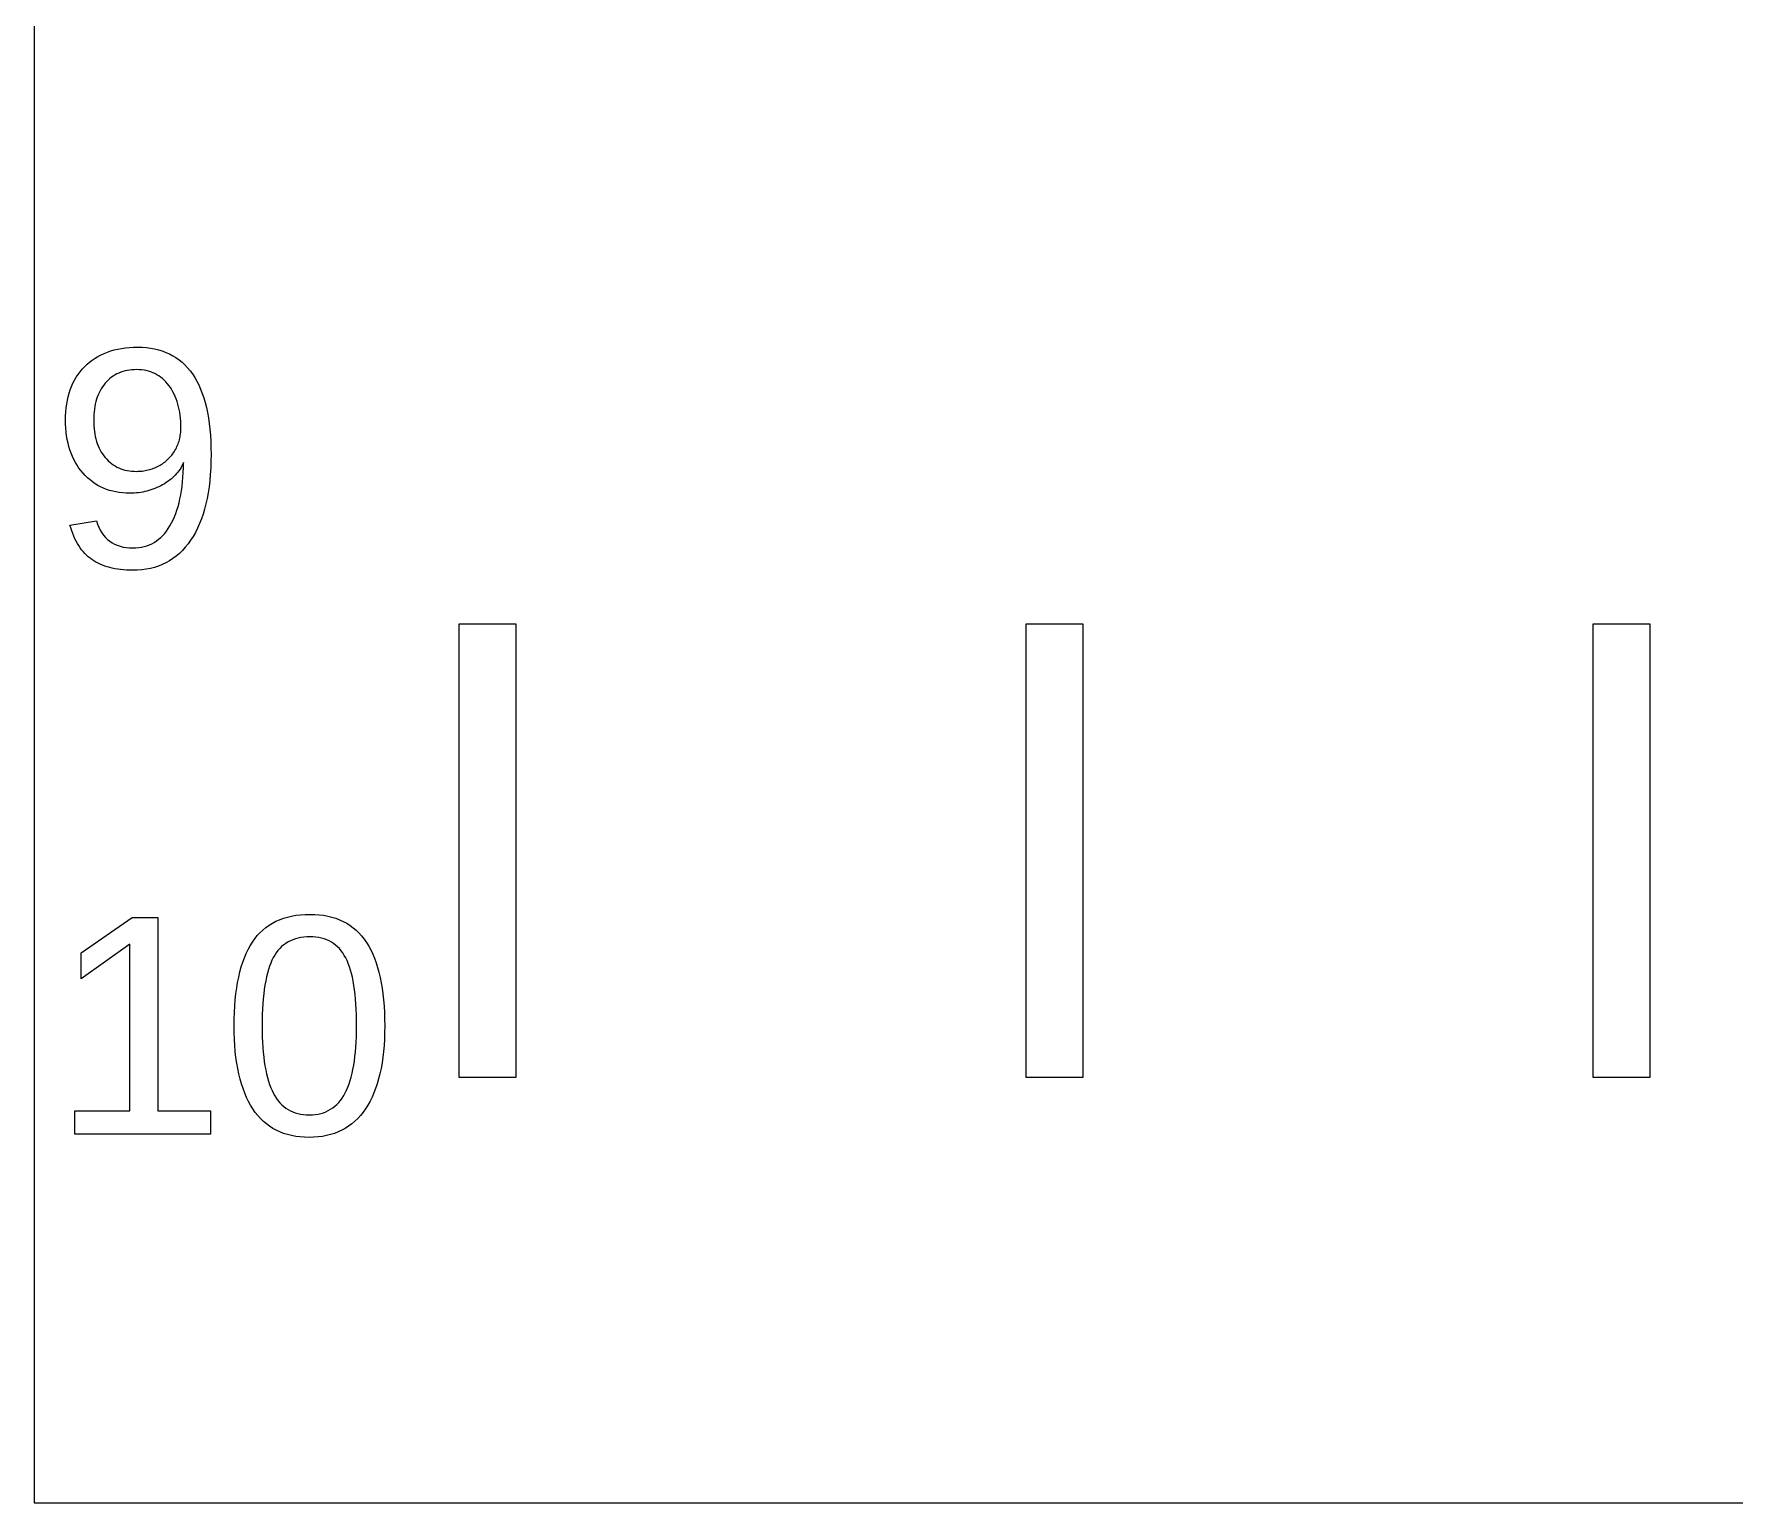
# Model space of a CAD drawing. Header units: metres. Extents: x -16 to 118, y -205 to 411.
# Drawn here: x -15 to 45, y -205 to -153.2 of the extents above; entities that cross this region are included whole.
import ezdxf

# ---------------------------------------------------------------- set-up
doc = ezdxf.new("R2010")
doc.units = ezdxf.units.M

msp = doc.modelspace()

# ---------------------------------------------------------------- linework, layer by layer
for p, q in [((-15, 13), (-15, -205)), ((-12.4113, -164.414), (-12.2923, -164.374)), ((-12.2923, -164.374), (-12.1691, -164.339)), ((-12.1691, -164.339), (-12.0419, -164.309)), ((-12.0419, -164.309), (-11.9105, -164.285)), ((-11.9105, -164.285), (-11.7751, -164.266)), ((-11.7751, -164.266), (-11.6355, -164.253)), ((-11.6355, -164.253), (-11.4918, -164.245)), ((-11.4918, -164.245), (-11.344, -164.242)), ((-11.344, -164.242), (-11.187, -164.246)), ((-11.187, -164.246), (-11.0349, -164.257)), ((-11.0349, -164.257), (-10.8876, -164.275)), ((-10.8876, -164.275), (-10.7452, -164.301)), ((-10.7452, -164.301), (-10.6076, -164.334)), ((-10.6076, -164.334), (-10.4748, -164.375)), ((-10.4748, -164.375), (-10.3468, -164.423)), ((-13.297, -165.016), (-13.2156, -164.929)), ((-13.2156, -164.929), (-13.1294, -164.845)), ((-13.1294, -164.845), (-13.0392, -164.768)), ((-13.0392, -164.768), (-12.9448, -164.695)), ((-12.9448, -164.695), (-12.8463, -164.628)), ((-12.8463, -164.628), (-12.7437, -164.567)), ((-12.7437, -164.567), (-12.637, -164.51)), ((-12.637, -164.51), (-12.5262, -164.459)), ((-12.5262, -164.459), (-12.4113, -164.414)), ((-10.3468, -164.423), (-10.2237, -164.478)), ((-10.2237, -164.478), (-10.1054, -164.541)), ((-10.1054, -164.541), (-9.99197, -164.611)), ((-9.99197, -164.611), (-9.88335, -164.688)), ((-9.88335, -164.688), (-9.77956, -164.773)), ((-9.77956, -164.773), (-9.68059, -164.865)), ((-9.68059, -164.865), (-9.58646, -164.965)), ((-9.58646, -164.965), (-9.49716, -165.072)), ((-13.6754, -165.627), (-13.6255, -165.515)), ((-13.6255, -165.515), (-13.5703, -165.408)), ((-13.5703, -165.408), (-13.5099, -165.304)), ((-13.5099, -165.304), (-13.4442, -165.204)), ((-13.4442, -165.204), (-13.3732, -165.108)), ((-13.3732, -165.108), (-13.297, -165.016)), ((-12.5379, -165.576), (-12.584, -165.64)), ((-12.4886, -165.514), (-12.5379, -165.576)), ((-12.4366, -165.456), (-12.4886, -165.514)), ((-12.3822, -165.402), (-12.4366, -165.456)), ((-12.3255, -165.351), (-12.3822, -165.402)), ((-12.2665, -165.304), (-12.3255, -165.351)), ((-12.2052, -165.261), (-12.2665, -165.304)), ((-12.1415, -165.222), (-12.2052, -165.261)), ((-12.0755, -165.186), (-12.1415, -165.222)), ((-12.0072, -165.154), (-12.0755, -165.186)), ((-11.9365, -165.126), (-12.0072, -165.154)), ((-11.8635, -165.102), (-11.9365, -165.126)), ((-11.7881, -165.081), (-11.8635, -165.102)), ((-11.7105, -165.064), (-11.7881, -165.081)), ((-11.6305, -165.051), (-11.7105, -165.064)), ((-11.5482, -165.042), (-11.6305, -165.051)), ((-11.4635, -165.036), (-11.5482, -165.042)), ((-11.3765, -165.034), (-11.4635, -165.036)), ((-11.2888, -165.037), (-11.3765, -165.034)), ((-11.2034, -165.043), (-11.2888, -165.037)), ((-11.1201, -165.054), (-11.2034, -165.043)), ((-11.0392, -165.069), (-11.1201, -165.054)), ((-10.9604, -165.089), (-11.0392, -165.069)), ((-10.8839, -165.113), (-10.9604, -165.089)), ((-10.8097, -165.142), (-10.8839, -165.113)), ((-10.7377, -165.175), (-10.8097, -165.142)), ((-10.668, -165.212), (-10.7377, -165.175)), ((-10.6005, -165.254), (-10.668, -165.212)), ((-10.5352, -165.3), (-10.6005, -165.254)), ((-10.4722, -165.35), (-10.5352, -165.3)), ((-10.4115, -165.405), (-10.4722, -165.35)), ((-10.353, -165.464), (-10.4115, -165.405)), ((-10.2967, -165.528), (-10.353, -165.464)), ((-10.2427, -165.596), (-10.2967, -165.528)), ((-10.1915, -165.667), (-10.2427, -165.596)), ((-9.49716, -165.072), (-9.41269, -165.186)), ((-9.41269, -165.186), (-9.33321, -165.308)), ((-9.33321, -165.308), (-9.25883, -165.437)), ((-9.25883, -165.437), (-9.18959, -165.574)), ((-9.18959, -165.574), (-9.12549, -165.718)), ((-13.8463, -166.246), (-13.8226, -166.114)), ((-13.8226, -166.114), (-13.7937, -165.987)), ((-13.7937, -165.987), (-13.7595, -165.863)), ((-13.7595, -165.863), (-13.7201, -165.743)), ((-13.7201, -165.743), (-13.6754, -165.627)), ((-12.8176, -166.162), (-12.8383, -166.247)), ((-12.7938, -166.079), (-12.8176, -166.162)), ((-12.7668, -165.999), (-12.7938, -166.079)), ((-12.7366, -165.922), (-12.7668, -165.999)), ((-12.7032, -165.848), (-12.7366, -165.922)), ((-12.6666, -165.776), (-12.7032, -165.848)), ((-12.6269, -165.706), (-12.6666, -165.776)), ((-12.584, -165.64), (-12.6269, -165.706)), ((-10.1435, -165.742), (-10.1915, -165.667)), ((-10.0989, -165.819), (-10.1435, -165.742)), ((-10.0576, -165.899), (-10.0989, -165.819)), ((-10.0196, -165.982), (-10.0576, -165.899)), ((-9.98486, -166.068), (-10.0196, -165.982)), ((-9.95346, -166.156), (-9.98486, -166.068)), ((-9.92535, -166.247), (-9.95346, -166.156)), ((-9.12549, -165.718), (-9.0665, -165.869)), ((-9.0665, -165.869), (-9.01265, -166.028)), ((-9.01265, -166.028), (-8.96393, -166.194)), ((-8.96393, -166.194), (-8.92033, -166.368)), ((-13.8883, -166.814), (-13.8857, -166.666)), ((-13.8857, -166.666), (-13.8778, -166.522)), ((-13.8778, -166.522), (-13.8646, -166.382)), ((-13.8646, -166.382), (-13.8463, -166.246)), ((-12.8939, -166.713), (-12.8955, -166.814)), ((-12.8891, -166.614), (-12.8939, -166.713)), ((-12.8812, -166.518), (-12.8891, -166.614)), ((-12.8701, -166.425), (-12.8812, -166.518)), ((-12.8558, -166.335), (-12.8701, -166.425)), ((-12.8383, -166.247), (-12.8558, -166.335)), ((-9.90056, -166.342), (-9.92535, -166.247)), ((-9.87907, -166.439), (-9.90056, -166.342)), ((-9.8609, -166.538), (-9.87907, -166.439)), ((-9.84602, -166.641), (-9.8609, -166.538)), ((-9.83446, -166.746), (-9.84602, -166.641)), ((-9.82619, -166.855), (-9.83446, -166.746)), ((-8.92033, -166.368), (-8.88187, -166.549)), ((-8.88187, -166.549), (-8.84853, -166.737)), ((-8.84853, -166.737), (-8.82033, -166.933)), ((-13.8859, -166.958), (-13.8883, -166.814)), ((-13.8786, -167.098), (-13.8859, -166.958)), ((-13.8666, -167.235), (-13.8786, -167.098)), ((-13.8496, -167.368), (-13.8666, -167.235)), ((-13.8279, -167.498), (-13.8496, -167.368)), ((-12.8955, -166.814), (-12.8939, -166.917)), ((-12.8939, -166.917), (-12.8891, -167.017)), ((-12.8891, -167.017), (-12.8812, -167.115)), ((-12.8812, -167.115), (-12.8701, -167.21)), ((-12.8701, -167.21), (-12.8558, -167.302)), ((-12.8558, -167.302), (-12.8383, -167.391)), ((-12.8383, -167.391), (-12.8176, -167.478)), ((-9.84895, -167.403), (-9.83998, -167.351)), ((-9.83998, -167.351), (-9.83263, -167.299)), ((-9.83263, -167.299), (-9.82692, -167.245)), ((-9.82692, -167.245), (-9.82285, -167.191)), ((-9.82123, -166.966), (-9.82619, -166.855)), ((-9.82285, -167.191), (-9.82039, -167.135)), ((-9.81958, -167.08), (-9.82123, -166.966)), ((-9.82039, -167.135), (-9.81958, -167.08)), ((-8.82033, -166.933), (-8.79724, -167.136)), ((-8.79724, -167.136), (-8.7793, -167.347)), ((-8.7793, -167.347), (-8.76648, -167.565)), ((-13.8013, -167.624), (-13.8279, -167.498)), ((-13.7699, -167.746), (-13.8013, -167.624)), ((-13.7337, -167.865), (-13.7699, -167.746)), ((-13.6926, -167.98), (-13.7337, -167.865)), ((-13.6467, -168.092), (-13.6926, -167.98)), ((-12.8176, -167.478), (-12.7938, -167.562)), ((-12.7938, -167.562), (-12.7668, -167.643)), ((-12.7668, -167.643), (-12.7366, -167.721)), ((-12.7366, -167.721), (-12.7032, -167.797)), ((-12.7032, -167.797), (-12.6666, -167.87)), ((-12.6666, -167.87), (-12.6269, -167.94)), ((-12.6269, -167.94), (-12.584, -168.008)), ((-10.1122, -168.009), (-10.0831, -167.968)), ((-10.0831, -167.968), (-10.0552, -167.926)), ((-10.0552, -167.926), (-10.0285, -167.882)), ((-10.0285, -167.882), (-10.0032, -167.838)), ((-10.0032, -167.838), (-9.97949, -167.793)), ((-9.97949, -167.793), (-9.95747, -167.747)), ((-9.95747, -167.747), (-9.93707, -167.7)), ((-9.93707, -167.7), (-9.9183, -167.652)), ((-9.9183, -167.652), (-9.90117, -167.604)), ((-9.90117, -167.604), (-9.88567, -167.555)), ((-9.88567, -167.555), (-9.8718, -167.505)), ((-9.8718, -167.505), (-9.85956, -167.455)), ((-9.85956, -167.455), (-9.84895, -167.403)), ((-8.76648, -167.565), (-8.75877, -167.79)), ((-8.75877, -167.79), (-8.75621, -168.023)), ((-13.596, -168.2), (-13.6467, -168.092)), ((-13.5405, -168.304), (-13.596, -168.2)), ((-13.4801, -168.405), (-13.5405, -168.304)), ((-13.4148, -168.502), (-13.4801, -168.405)), ((-13.3448, -168.595), (-13.4148, -168.502)), ((-13.2699, -168.685), (-13.3448, -168.595)), ((-12.584, -168.008), (-12.5379, -168.073)), ((-12.5379, -168.073), (-12.4886, -168.135)), ((-12.4886, -168.135), (-12.4366, -168.194)), ((-12.4366, -168.194), (-12.3824, -168.249)), ((-12.3824, -168.249), (-12.3259, -168.3)), ((-12.3259, -168.3), (-12.2672, -168.347)), ((-12.2672, -168.347), (-12.2062, -168.391)), ((-12.2062, -168.391), (-12.143, -168.431)), ((-12.143, -168.431), (-12.0776, -168.467)), ((-12.0776, -168.467), (-12.0099, -168.499)), ((-12.0099, -168.499), (-11.9399, -168.527)), ((-11.9399, -168.527), (-11.8677, -168.552)), ((-11.8677, -168.552), (-11.7933, -168.573)), ((-11.7933, -168.573), (-11.7166, -168.59)), ((-11.7166, -168.59), (-11.6376, -168.603)), ((-11.1287, -168.601), (-11.0784, -168.593)), ((-11.0784, -168.593), (-11.0285, -168.583)), ((-11.0285, -168.583), (-10.9791, -168.572)), ((-10.9791, -168.572), (-10.9302, -168.559)), ((-10.9302, -168.559), (-10.8817, -168.545)), ((-10.8817, -168.545), (-10.8338, -168.529)), ((-10.8338, -168.529), (-10.7862, -168.512)), ((-10.7862, -168.512), (-10.7392, -168.493)), ((-10.7392, -168.493), (-10.6926, -168.473)), ((-10.6926, -168.473), (-10.6464, -168.451)), ((-10.6464, -168.451), (-10.6008, -168.428)), ((-10.6008, -168.428), (-10.5559, -168.403)), ((-10.5559, -168.403), (-10.5123, -168.377)), ((-10.5123, -168.377), (-10.4699, -168.35)), ((-10.4699, -168.35), (-10.4287, -168.321)), ((-10.4287, -168.321), (-10.3887, -168.292)), ((-10.3887, -168.292), (-10.3499, -168.261)), ((-10.3499, -168.261), (-10.3123, -168.229)), ((-10.3123, -168.229), (-10.2759, -168.195)), ((-10.2759, -168.195), (-10.2408, -168.16)), ((-10.2408, -168.16), (-10.2068, -168.124)), ((-10.2068, -168.124), (-10.1741, -168.087)), ((-10.1741, -168.087), (-10.1425, -168.049)), ((-10.1425, -168.049), (-10.1122, -168.009)), ((-9.8877, -168.597), (-9.92812, -168.65)), ((-9.8497, -168.543), (-9.8877, -168.597)), ((-9.81413, -168.487), (-9.8497, -168.543)), ((-9.78098, -168.43), (-9.81413, -168.487)), ((-9.75023, -168.371), (-9.78098, -168.43)), ((-9.72189, -168.311), (-9.75023, -168.371)), ((-9.73418, -168.663), (-9.72632, -168.489)), ((-9.72632, -168.489), (-9.72189, -168.311)), ((-8.76744, -168.502), (-8.78149, -168.73)), ((-8.75902, -168.266), (-8.76744, -168.502)), ((-8.75621, -168.023), (-8.75902, -168.266)), ((-13.191, -168.771), (-13.2699, -168.685)), ((-13.1088, -168.851), (-13.191, -168.771)), ((-13.0235, -168.925), (-13.1088, -168.851)), ((-12.9349, -168.994), (-13.0235, -168.925)), ((-12.8431, -169.057), (-12.9349, -168.994)), ((-12.748, -169.115), (-12.8431, -169.057)), ((-12.6498, -169.167), (-12.748, -169.115)), ((-12.5483, -169.214), (-12.6498, -169.167)), ((-11.6376, -168.603), (-11.5564, -168.613)), ((-11.5564, -168.613), (-11.473, -168.618)), ((-11.473, -168.618), (-11.3873, -168.62)), ((-11.3873, -168.62), (-11.3347, -168.619)), ((-11.3347, -168.619), (-11.2825, -168.617)), ((-11.2825, -168.617), (-11.2308, -168.613)), ((-11.2308, -168.613), (-11.1795, -168.608)), ((-11.1795, -168.608), (-11.1287, -168.601)), ((-10.6661, -169.195), (-10.7346, -169.224)), ((-10.5983, -169.164), (-10.6661, -169.195)), ((-10.5313, -169.131), (-10.5983, -169.164)), ((-10.4651, -169.095), (-10.5313, -169.131)), ((-10.4005, -169.057), (-10.4651, -169.095)), ((-10.3384, -169.018), (-10.4005, -169.057)), ((-10.2786, -168.977), (-10.3384, -169.018)), ((-10.2213, -168.935), (-10.2786, -168.977)), ((-10.1664, -168.891), (-10.2213, -168.935)), ((-10.1139, -168.846), (-10.1664, -168.891)), ((-10.0638, -168.799), (-10.1139, -168.846)), ((-10.0162, -168.751), (-10.0638, -168.799)), ((-9.97093, -168.701), (-10.0162, -168.751)), ((-9.92812, -168.65), (-9.97093, -168.701)), ((-9.79996, -169.303), (-9.77837, -169.151)), ((-9.77837, -169.151), (-9.76021, -168.993)), ((-9.76021, -168.993), (-9.74547, -168.831)), ((-9.74547, -168.831), (-9.73418, -168.663)), ((-8.82642, -169.165), (-8.85732, -169.372)), ((-8.80115, -168.951), (-8.82642, -169.165)), ((-8.78149, -168.73), (-8.80115, -168.951)), ((-12.4436, -169.256), (-12.5483, -169.214)), ((-12.3357, -169.291), (-12.4436, -169.256)), ((-12.2246, -169.322), (-12.3357, -169.291)), ((-12.1102, -169.346), (-12.2246, -169.322)), ((-11.9927, -169.366), (-12.1102, -169.346)), ((-11.8719, -169.38), (-11.9927, -169.366)), ((-11.7478, -169.388), (-11.8719, -169.38)), ((-11.6206, -169.391), (-11.7478, -169.388)), ((-11.5424, -169.389), (-11.6206, -169.391)), ((-11.4649, -169.386), (-11.5424, -169.389)), ((-11.3883, -169.38), (-11.4649, -169.386)), ((-11.3124, -169.372), (-11.3883, -169.38)), ((-11.2374, -169.362), (-11.3124, -169.372)), ((-11.1631, -169.349), (-11.2374, -169.362)), ((-11.0897, -169.334), (-11.1631, -169.349)), ((-11.0171, -169.317), (-11.0897, -169.334)), ((-10.9453, -169.297), (-11.0171, -169.317)), ((-10.8743, -169.275), (-10.9453, -169.297)), ((-10.8041, -169.251), (-10.8743, -169.275)), ((-10.7346, -169.224), (-10.8041, -169.251)), ((-9.92065, -169.861), (-9.88533, -169.729)), ((-9.88533, -169.729), (-9.85344, -169.593)), ((-9.85344, -169.593), (-9.82498, -169.451)), ((-9.82498, -169.451), (-9.79996, -169.303)), ((-8.93593, -169.765), (-8.98367, -169.951)), ((-8.89381, -169.572), (-8.93593, -169.765)), ((-8.85732, -169.372), (-8.89381, -169.572)), ((-13.7309, -170.514), (-12.7979, -170.367)), ((-12.7979, -170.367), (-12.7585, -170.483)), ((-10.1488, -170.44), (-10.0963, -170.335)), ((-10.0963, -170.335), (-10.0472, -170.224)), ((-10.0472, -170.224), (-10.0016, -170.108)), ((-10.0016, -170.108), (-9.95941, -169.987)), ((-9.95941, -169.987), (-9.92065, -169.861)), ((-9.09599, -170.3), (-9.16058, -170.465)), ((-9.03703, -170.129), (-9.09599, -170.3)), ((-8.98367, -169.951), (-9.03703, -170.129)), ((-13.7006, -170.617), (-13.7309, -170.514)), ((-13.6678, -170.717), (-13.7006, -170.617)), ((-13.6327, -170.813), (-13.6678, -170.717)), ((-13.5951, -170.905), (-13.6327, -170.813)), ((-13.5552, -170.994), (-13.5951, -170.905)), ((-13.5129, -171.079), (-13.5552, -170.994)), ((-12.7585, -170.483), (-12.7136, -170.591)), ((-12.7136, -170.591), (-12.6632, -170.692)), ((-12.6632, -170.692), (-12.6073, -170.785)), ((-12.6073, -170.785), (-12.5459, -170.871)), ((-12.5459, -170.871), (-12.479, -170.949)), ((-12.479, -170.949), (-12.4066, -171.02)), ((-10.6039, -171.017), (-10.53, -170.953)), ((-10.53, -170.953), (-10.459, -170.882)), ((-10.459, -170.882), (-10.391, -170.806)), ((-10.391, -170.806), (-10.3259, -170.724)), ((-10.3259, -170.724), (-10.2638, -170.635)), ((-10.2638, -170.635), (-10.2047, -170.541)), ((-10.2047, -170.541), (-10.1488, -170.44)), ((-9.38805, -170.915), (-9.4751, -171.051)), ((-9.30661, -170.772), (-9.38805, -170.915)), ((-9.23079, -170.622), (-9.30661, -170.772)), ((-9.16058, -170.465), (-9.23079, -170.622)), ((-13.4682, -171.161), (-13.5129, -171.079)), ((-13.421, -171.238), (-13.4682, -171.161)), ((-13.3715, -171.313), (-13.421, -171.238)), ((-13.3196, -171.383), (-13.3715, -171.313)), ((-13.2653, -171.451), (-13.3196, -171.383)), ((-13.2086, -171.514), (-13.2653, -171.451)), ((-13.1495, -171.574), (-13.2086, -171.514)), ((-13.088, -171.63), (-13.1495, -171.574)), ((-12.4066, -171.02), (-12.3286, -171.083)), ((-12.3286, -171.083), (-12.2452, -171.139)), ((-12.2452, -171.139), (-12.1562, -171.188)), ((-12.1562, -171.188), (-12.0617, -171.229)), ((-12.0617, -171.229), (-11.9617, -171.262)), ((-11.9617, -171.262), (-11.8562, -171.288)), ((-11.8562, -171.288), (-11.7452, -171.307)), ((-11.7452, -171.307), (-11.6287, -171.318)), ((-11.6287, -171.318), (-11.5067, -171.322)), ((-11.5067, -171.322), (-11.4031, -171.319)), ((-11.4031, -171.319), (-11.3024, -171.31)), ((-11.3024, -171.31), (-11.2047, -171.294)), ((-11.2047, -171.294), (-11.11, -171.273)), ((-11.11, -171.273), (-11.0182, -171.246)), ((-11.0182, -171.246), (-10.9294, -171.212)), ((-10.9294, -171.212), (-10.8436, -171.172)), ((-10.8436, -171.172), (-10.7608, -171.127)), ((-10.7608, -171.127), (-10.6809, -171.075)), ((-10.6809, -171.075), (-10.6039, -171.017)), ((-9.87263, -171.513), (-9.98395, -171.608)), ((-9.7661, -171.41), (-9.87263, -171.513)), ((-9.66434, -171.299), (-9.7661, -171.41)), ((-9.56734, -171.179), (-9.66434, -171.299)), ((-9.4751, -171.051), (-9.56734, -171.179)), ((-13.0242, -171.683), (-13.088, -171.63)), ((-12.9579, -171.731), (-13.0242, -171.683)), ((-12.889, -171.777), (-12.9579, -171.731)), ((-12.8174, -171.82), (-12.889, -171.777)), ((-12.743, -171.86), (-12.8174, -171.82)), ((-12.6658, -171.896), (-12.743, -171.86)), ((-12.5858, -171.93), (-12.6658, -171.896)), ((-12.5031, -171.961), (-12.5858, -171.93)), ((-12.4176, -171.989), (-12.5031, -171.961)), ((-12.3293, -172.014), (-12.4176, -171.989)), ((-12.2382, -172.036), (-12.3293, -172.014)), ((-12.1444, -172.055), (-12.2382, -172.036)), ((-12.0478, -172.072), (-12.1444, -172.055)), ((-11.9484, -172.085), (-12.0478, -172.072)), ((-11.8462, -172.095), (-11.9484, -172.085)), ((-11.7412, -172.103), (-11.8462, -172.095)), ((-11.6335, -172.107), (-11.7412, -172.103)), ((-11.523, -172.108), (-11.6335, -172.107)), ((-11.3593, -172.104), (-11.523, -172.108)), ((-11.2003, -172.092), (-11.3593, -172.104)), ((-11.0461, -172.071), (-11.2003, -172.092)), ((-10.8966, -172.042), (-11.0461, -172.071)), ((-10.7519, -172.005), (-10.8966, -172.042)), ((-10.612, -171.96), (-10.7519, -172.005)), ((-10.4769, -171.906), (-10.612, -171.96)), ((-10.3465, -171.844), (-10.4769, -171.906)), ((-10.2209, -171.774), (-10.3465, -171.844)), ((-10.1, -171.695), (-10.2209, -171.774)), ((-9.98395, -171.608), (-10.1, -171.695)), ((0, -190), (0, -174)), ((0, -174), (2, -174)), ((2, -174), (2, -190)), ((20, -190), (20, -174)), ((20, -174), (22, -174)), ((22, -174), (22, -190)), ((40, -190), (40, -174)), ((40, -174), (42, -174)), ((42, -174), (42, -190)), ((-13.3404, -185.598), (-11.5338, -184.356)), ((-11.5338, -184.356), (-10.6333, -184.356)), ((-10.6333, -184.356), (-10.6333, -191.17)), ((-7.0303, -184.89), (-6.92955, -184.795)), ((-6.92955, -184.795), (-6.82297, -184.706)), ((-6.82297, -184.706), (-6.71056, -184.626)), ((-6.71056, -184.626), (-6.59232, -184.553)), ((-6.59232, -184.553), (-6.46825, -184.488)), ((-6.46825, -184.488), (-6.33835, -184.43)), ((-6.33835, -184.43), (-6.20264, -184.38)), ((-6.20264, -184.38), (-6.06108, -184.338)), ((-6.06108, -184.338), (-5.91371, -184.304)), ((-5.91371, -184.304), (-5.7605, -184.277)), ((-5.7605, -184.277), (-5.60147, -184.258)), ((-5.60147, -184.258), (-5.43661, -184.246)), ((-5.43661, -184.246), (-5.26593, -184.242)), ((-5.26593, -184.242), (-5.09984, -184.246)), ((-5.09984, -184.246), (-4.93929, -184.258)), ((-4.93929, -184.258), (-4.78427, -184.277)), ((-4.78427, -184.277), (-4.63478, -184.304)), ((-4.63478, -184.304), (-4.49081, -184.339)), ((-4.49081, -184.339), (-4.35239, -184.382)), ((-4.35239, -184.382), (-4.2195, -184.432)), ((-4.2195, -184.432), (-4.09213, -184.49)), ((-4.09213, -184.49), (-3.97029, -184.556)), ((-3.97029, -184.556), (-3.85399, -184.63)), ((-3.85399, -184.63), (-3.74321, -184.712)), ((-3.74321, -184.712), (-3.63797, -184.801)), ((-11.6152, -185.289), (-13.3404, -186.521)), ((-11.6152, -191.17), (-11.6152, -185.289)), ((-7.44829, -185.485), (-7.37546, -185.351)), ((-7.37546, -185.351), (-7.29761, -185.224)), ((-7.29761, -185.224), (-7.21434, -185.105)), ((-7.21434, -185.105), (-7.12523, -184.994)), ((-7.12523, -184.994), (-7.0303, -184.89)), ((-6.26447, -185.381), (-6.33147, -185.446)), ((-6.1935, -185.32), (-6.26447, -185.381)), ((-6.11858, -185.266), (-6.1935, -185.32)), ((-6.03969, -185.217), (-6.11858, -185.266)), ((-5.95683, -185.175), (-6.03969, -185.217)), ((-5.87003, -185.137), (-5.95683, -185.175)), ((-5.77925, -185.106), (-5.87003, -185.137)), ((-5.68451, -185.08), (-5.77925, -185.106)), ((-5.5858, -185.06), (-5.68451, -185.08)), ((-5.48314, -185.046), (-5.5858, -185.06)), ((-5.37651, -185.037), (-5.48314, -185.046)), ((-5.26593, -185.034), (-5.37651, -185.037)), ((-5.15802, -185.037), (-5.26593, -185.034)), ((-5.05399, -185.046), (-5.15802, -185.037)), ((-4.95383, -185.06), (-5.05399, -185.046)), ((-4.85754, -185.081), (-4.95383, -185.06)), ((-4.76515, -185.107), (-4.85754, -185.081)), ((-4.67662, -185.139), (-4.76515, -185.107)), ((-4.59198, -185.177), (-4.67662, -185.139)), ((-4.5112, -185.22), (-4.59198, -185.177)), ((-4.43431, -185.269), (-4.5112, -185.22)), ((-4.3613, -185.325), (-4.43431, -185.269)), ((-4.29216, -185.386), (-4.3613, -185.325)), ((-4.22691, -185.452), (-4.29216, -185.386)), ((-3.63797, -184.801), (-3.53827, -184.898)), ((-3.53827, -184.898), (-3.44409, -185.002)), ((-3.44409, -185.002), (-3.35544, -185.115)), ((-3.35544, -185.115), (-3.27232, -185.235)), ((-3.27232, -185.235), (-3.19447, -185.363)), ((-3.19447, -185.363), (-3.12166, -185.498)), ((-13.3404, -186.521), (-13.3404, -185.598)), ((-7.68936, -186.099), (-7.63663, -185.934)), ((-7.63663, -185.934), (-7.57887, -185.777)), ((-7.57887, -185.777), (-7.51608, -185.627)), ((-7.51608, -185.627), (-7.44829, -185.485)), ((-6.65202, -185.965), (-6.6935, -186.075)), ((-6.60747, -185.862), (-6.65202, -185.965)), ((-6.55984, -185.767), (-6.60747, -185.862)), ((-6.5087, -185.678), (-6.55984, -185.767)), ((-6.45358, -185.595), (-6.5087, -185.678)), ((-6.3945, -185.518), (-6.45358, -185.595)), ((-6.33147, -185.446), (-6.3945, -185.518)), ((-4.16553, -185.525), (-4.22691, -185.452)), ((-4.10802, -185.603), (-4.16553, -185.525)), ((-4.0544, -185.688), (-4.10802, -185.603)), ((-4.00465, -185.778), (-4.0544, -185.688)), ((-3.95833, -185.874), (-4.00465, -185.778)), ((-3.91501, -185.978), (-3.95833, -185.874)), ((-3.87466, -186.088), (-3.91501, -185.978)), ((-3.12166, -185.498), (-3.05385, -185.641)), ((-3.05385, -185.641), (-2.99107, -185.791)), ((-2.99107, -185.791), (-2.9333, -185.949)), ((-2.9333, -185.949), (-2.88057, -186.114)), ((-7.81743, -186.641), (-7.77977, -186.453)), ((-7.77977, -186.453), (-7.73708, -186.272)), ((-7.73708, -186.272), (-7.68936, -186.099)), ((-6.82869, -186.588), (-6.85481, -186.735)), ((-6.7995, -186.449), (-6.82869, -186.588)), ((-6.76724, -186.317), (-6.7995, -186.449)), ((-6.7319, -186.192), (-6.76724, -186.317)), ((-6.6935, -186.075), (-6.7319, -186.192)), ((-3.83731, -186.206), (-3.87466, -186.088)), ((-3.80295, -186.331), (-3.83731, -186.206)), ((-3.77158, -186.463), (-3.80295, -186.331)), ((-3.74318, -186.602), (-3.77158, -186.463)), ((-2.88057, -186.114), (-2.83286, -186.286)), ((-2.83286, -186.286), (-2.79016, -186.466)), ((-2.79016, -186.466), (-2.7525, -186.654)), ((-7.9003, -187.252), (-7.8777, -187.041)), ((-7.8777, -187.041), (-7.85008, -186.837)), ((-7.85008, -186.837), (-7.81743, -186.641)), ((-6.89783, -187.051), (-6.91472, -187.22)), ((-6.87785, -186.889), (-6.89783, -187.051)), ((-6.85481, -186.735), (-6.87785, -186.889)), ((-3.71779, -186.749), (-3.74318, -186.602)), ((-3.69537, -186.902), (-3.71779, -186.749)), ((-3.67595, -187.063), (-3.69537, -186.902)), ((-3.65952, -187.23), (-3.67595, -187.063)), ((-2.7525, -186.654), (-2.71985, -186.849)), ((-2.71985, -186.849), (-2.69223, -187.051)), ((-2.69223, -187.051), (-2.66963, -187.261)), ((-7.93797, -187.933), (-7.93044, -187.698)), ((-7.93044, -187.698), (-7.91789, -187.472)), ((-7.91789, -187.472), (-7.9003, -187.252)), ((-6.94698, -187.771), (-6.95158, -187.97)), ((-6.9393, -187.58), (-6.94698, -187.771)), ((-6.92854, -187.396), (-6.9393, -187.58)), ((-6.91472, -187.22), (-6.92854, -187.396)), ((-3.64607, -187.405), (-3.65952, -187.23)), ((-3.63562, -187.587), (-3.64607, -187.405)), ((-3.62814, -187.776), (-3.63562, -187.587)), ((-3.62366, -187.972), (-3.62814, -187.776)), ((-2.66963, -187.261), (-2.65205, -187.479)), ((-2.65205, -187.479), (-2.6395, -187.703)), ((-2.6395, -187.703), (-2.63196, -187.936)), ((-7.94049, -188.175), (-7.93797, -187.933)), ((-7.9379, -188.413), (-7.94049, -188.175)), ((-6.95158, -187.97), (-6.95312, -188.175)), ((-6.95312, -188.175), (-6.95157, -188.375)), ((-6.95157, -188.375), (-6.9469, -188.569)), ((-3.62843, -188.561), (-3.62373, -188.372)), ((-3.62373, -188.372), (-3.62216, -188.175)), ((-3.62216, -188.175), (-3.62366, -187.972)), ((-2.62944, -188.175), (-2.63208, -188.411)), ((-2.63196, -187.936), (-2.62944, -188.175)), ((-7.93015, -188.642), (-7.9379, -188.413)), ((-7.91722, -188.865), (-7.93015, -188.642)), ((-7.89912, -189.081), (-7.91722, -188.865)), ((-6.9469, -188.569), (-6.9391, -188.755)), ((-6.9391, -188.755), (-6.92821, -188.935)), ((-6.92821, -188.935), (-6.91418, -189.107)), ((-3.66138, -189.092), (-3.64726, -188.921)), ((-3.64726, -188.921), (-3.63628, -188.744)), ((-3.63628, -188.744), (-3.62843, -188.561)), ((-2.6532, -188.862), (-2.67166, -189.076)), ((-2.64, -188.64), (-2.6532, -188.862)), ((-2.63208, -188.411), (-2.64, -188.64)), ((-7.87585, -189.289), (-7.89912, -189.081)), ((-7.84741, -189.49), (-7.87585, -189.289)), ((-7.81381, -189.684), (-7.84741, -189.49)), ((-6.91418, -189.107), (-6.89705, -189.273)), ((-6.89705, -189.273), (-6.87682, -189.432)), ((-6.87682, -189.432), (-6.85344, -189.585)), ((-6.85344, -189.585), (-6.82697, -189.73)), ((-3.74919, -189.709), (-3.72252, -189.564)), ((-3.72252, -189.564), (-3.69901, -189.413)), ((-3.69901, -189.413), (-3.67862, -189.256)), ((-3.67862, -189.256), (-3.66138, -189.092)), ((-2.72443, -189.484), (-2.75873, -189.678)), ((-2.6954, -189.284), (-2.72443, -189.484)), ((-2.67166, -189.076), (-2.6954, -189.284)), ((-7.77502, -189.871), (-7.81381, -189.684)), ((-7.73108, -190.05), (-7.77502, -189.871)), ((-7.68196, -190.222), (-7.73108, -190.05)), ((-6.82697, -189.73), (-6.79738, -189.869)), ((-6.79738, -189.869), (-6.76466, -190)), ((-6.76466, -190), (-6.72885, -190.125)), ((-6.72885, -190.125), (-6.68991, -190.243)), ((-3.88718, -190.223), (-3.84798, -190.104)), ((-3.84798, -190.104), (-3.8119, -189.979)), ((-3.8119, -189.979), (-3.77898, -189.847)), ((-3.77898, -189.847), (-3.74919, -189.709)), ((-2.84315, -190.043), (-2.8933, -190.215)), ((-2.79831, -189.864), (-2.84315, -190.043)), ((-2.75873, -189.678), (-2.79831, -189.864)), ((2, -190), (0, -190)), ((22, -190), (20, -190)), ((42, -190), (40, -190)), ((-7.62767, -190.388), (-7.68196, -190.222)), ((-7.56821, -190.545), (-7.62767, -190.388)), ((-7.50357, -190.696), (-7.56821, -190.545)), ((-7.43376, -190.84), (-7.50357, -190.696)), ((-6.68991, -190.243), (-6.64786, -190.355)), ((-6.64786, -190.355), (-6.60269, -190.459)), ((-6.60269, -190.459), (-6.55441, -190.557)), ((-6.55441, -190.557), (-6.50273, -190.648)), ((-6.50273, -190.648), (-6.44739, -190.734)), ((-6.44739, -190.734), (-6.38838, -190.813)), ((-4.19035, -190.803), (-4.13118, -190.721)), ((-4.13118, -190.721), (-4.07559, -190.634)), ((-4.07559, -190.634), (-4.02361, -190.541)), ((-4.02361, -190.541), (-3.97499, -190.441)), ((-3.97499, -190.441), (-3.92952, -190.335)), ((-3.92952, -190.335), (-3.88718, -190.223)), ((-3.07535, -190.689), (-3.14658, -190.833)), ((-3.00938, -190.538), (-3.07535, -190.689)), ((-2.9487, -190.38), (-3.00938, -190.538)), ((-2.8933, -190.215), (-2.9487, -190.38)), ((-13.5628, -192), (-13.5628, -191.17)), ((-13.5628, -191.17), (-11.6152, -191.17)), ((-10.6333, -191.17), (-8.77254, -191.17)), ((-8.77254, -191.17), (-8.77254, -192)), ((-7.3588, -190.976), (-7.43376, -190.84)), ((-7.27864, -191.105), (-7.3588, -190.976)), ((-7.19336, -191.226), (-7.27864, -191.105)), ((-7.10294, -191.34), (-7.19336, -191.226)), ((-7.00737, -191.446), (-7.10294, -191.34)), ((-6.38838, -190.813), (-6.32571, -190.887)), ((-6.32571, -190.887), (-6.25938, -190.955)), ((-6.25938, -190.955), (-6.18938, -191.016)), ((-6.18938, -191.016), (-6.11571, -191.072)), ((-6.11571, -191.072), (-6.03836, -191.123)), ((-6.03836, -191.123), (-5.95737, -191.167)), ((-5.95737, -191.167), (-5.8727, -191.205)), ((-5.8727, -191.205), (-5.78436, -191.237)), ((-5.78436, -191.237), (-5.69235, -191.264)), ((-5.69235, -191.264), (-5.59669, -191.285)), ((-5.59669, -191.285), (-5.49736, -191.299)), ((-5.49736, -191.299), (-5.39435, -191.308)), ((-5.39435, -191.308), (-5.28769, -191.311)), ((-5.28769, -191.311), (-5.18166, -191.308)), ((-5.18166, -191.308), (-5.07924, -191.299)), ((-5.07924, -191.299), (-4.98041, -191.284)), ((-4.98041, -191.284), (-4.88519, -191.263)), ((-4.88519, -191.263), (-4.79358, -191.236)), ((-4.79358, -191.236), (-4.70557, -191.203)), ((-4.70557, -191.203), (-4.62115, -191.164)), ((-4.62115, -191.164), (-4.54034, -191.118)), ((-4.54034, -191.118), (-4.46315, -191.067)), ((-4.46315, -191.067), (-4.38954, -191.01)), ((-4.38954, -191.01), (-4.31955, -190.947)), ((-4.31955, -190.947), (-4.25316, -190.878)), ((-4.25316, -190.878), (-4.19035, -190.803)), ((-3.48376, -191.336), (-3.58075, -191.442)), ((-3.39182, -191.222), (-3.48376, -191.336)), ((-3.30489, -191.099), (-3.39182, -191.222)), ((-3.2231, -190.97), (-3.30489, -191.099)), ((-3.14658, -190.833), (-3.2231, -190.97)), ((-8.77254, -192), (-13.5628, -192)), ((-6.90669, -191.544), (-7.00737, -191.446)), ((-6.80089, -191.634), (-6.90669, -191.544)), ((-6.68994, -191.716), (-6.80089, -191.634)), ((-6.57388, -191.791), (-6.68994, -191.716)), ((-6.45268, -191.858), (-6.57388, -191.791)), ((-6.32635, -191.916), (-6.45268, -191.858)), ((-6.19492, -191.967), (-6.32635, -191.916)), ((-6.05833, -192.01), (-6.19492, -191.967)), ((-4.40021, -191.967), (-4.53737, -192.01)), ((-4.26808, -191.915), (-4.40021, -191.967)), ((-4.14096, -191.856), (-4.26808, -191.915)), ((-4.01888, -191.789), (-4.14096, -191.856)), ((-3.90181, -191.714), (-4.01888, -191.789)), ((-3.78976, -191.632), (-3.90181, -191.714)), ((-3.68274, -191.541), (-3.78976, -191.632)), ((-3.58075, -191.442), (-3.68274, -191.541)), ((-5.91661, -192.046), (-6.05833, -192.01)), ((-5.76978, -192.073), (-5.91661, -192.046)), ((-5.61781, -192.093), (-5.76978, -192.073)), ((-5.46071, -192.105), (-5.61781, -192.093)), ((-5.29849, -192.108), (-5.46071, -192.105)), ((-5.13622, -192.105), (-5.29849, -192.108)), ((-4.97897, -192.093), (-5.13622, -192.105)), ((-4.82675, -192.073), (-4.97897, -192.093)), ((-4.67955, -192.045), (-4.82675, -192.073)), ((-4.53737, -192.01), (-4.67955, -192.045)), ((-15, -205), (105, -205))]:
    msp.add_line(p, q)

doc.saveas('drawing.dxf')
